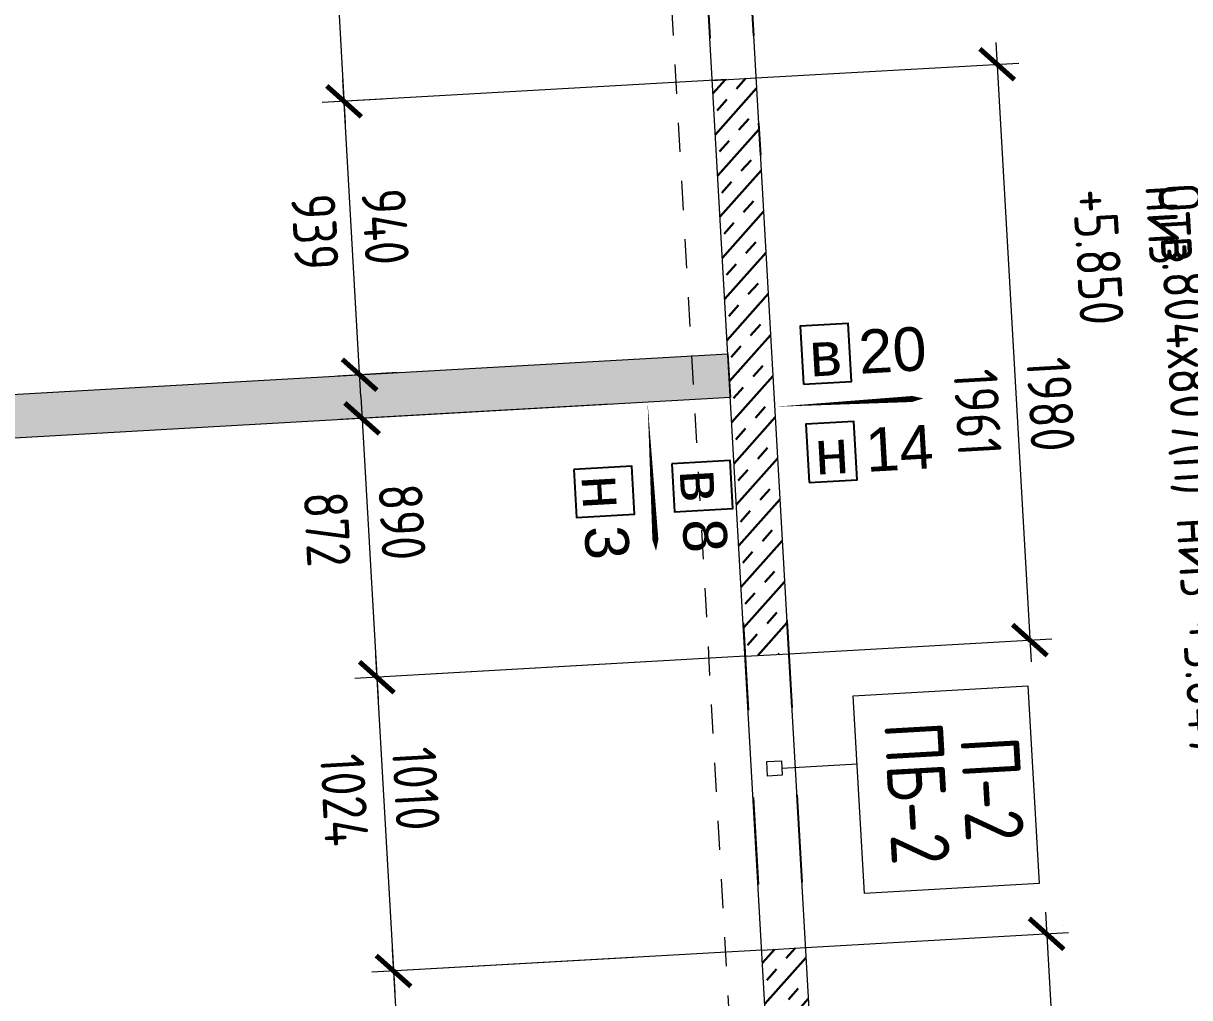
# Model space of a CAD drawing. Header units: metres. Extents: x 93803 to 107732, y 94484 to 125083.
# Drawn here: x 107722.557 to 107726.559, y 110805.748 to 110809.093 of the extents above; entities that cross this region are included whole.
import ezdxf
from ezdxf import colors
from ezdxf.entities.mleader import LeaderData, LeaderLine
from ezdxf.math import Vec2, Vec3

# ---------------------------------------------------------------- set-up
doc = ezdxf.new("R2010")
doc.units = ezdxf.units.M
doc.header["$PDMODE"] = 35
doc.header["$PDSIZE"] = 1
doc.linetypes.add('_ШПТ__20_т__2_5__Линия сетки', pattern=[25, 20, -2.5, 0, -2.5])
doc.linetypes.add('_ШТР__3__3__Скрыто', pattern=[6, 3, -3])
doc.layers.get('Defpoints').update_dxf_attribs({"color": 253})
for name, color, linetype, lineweight in [('0_Выноски текст', 7, 'Continuous', 18), ('Оси', 250, 'Continuous', 9), ('Размеры', 250, 'Continuous', 9), ('Стены', 7, 'Continuous', 18), ('Стены штриховка', 7, 'Continuous', 30)]:
    doc.layers.add(name, color=color, linetype=linetype, lineweight=lineweight)
for name, color, linetype in [('2023.10.30_В_ОТКЛОНЕНИЯ', 7, 'Continuous'), ('2023.10.30_Н_ОТКЛОНЕНИЯ', 7, 'Continuous'), ('_4-3_ маркировка на кладочных планах АР', 7, 'Continuous')]:
    doc.layers.add(name, color=color, linetype=linetype)
doc.styles.add('AxeAndPointZ', font='arial.ttf')
doc.styles.add('ГОСТ 2.304', font='CS_Gost2304.shx')
doc.styles.add('стиль1', font='isocpeur.ttf')
doc.dimstyles.new('невидим', dxfattribs={"dimscale": 100, "dimtxt": 1.5, "dimasz": 1.5, "dimexe": 0.3, "dimexo": 0, "dimgap": 0.5, "dimtad": 1, "dimdec": 0, "dimtxsty": 'ГОСТ 2.304', "dimblk": 'OBLIQUE', "dimcen": 2.5, "dimdle": 0.5, "dimse1": 1, "dimse2": 1, "dimsd1": 1, "dimsd2": 1, "dimadec": 0, "dimazin": 2, "dimtfac": 0.75, "dimtdec": 0, "dimtofl": 0, "dimtmove": 2, "dimatfit": 3, "dimfxl": 1, "dimtfill": 1, "dimtolj": 1, "dimlwd": 9, "dimlwe": 9, "dimarcsym": 1})
doc.dimstyles.new('СПДС', dxfattribs={"dimscale": 100, "dimtxt": 2, "dimasz": 1.5, "dimexe": 1, "dimexo": 0, "dimgap": 0.5, "dimtad": 1, "dimdec": 0, "dimtxsty": 'ГОСТ 2.304', "dimblk": 'ARCHTICK', "dimcen": 2.5, "dimdle": 1, "dimadec": 0, "dimazin": 2, "dimtfac": 0.75, "dimtdec": 0, "dimtmove": 1, "dimatfit": 3, "dimfxl": 1, "dimtfill": 1, "dimtolj": 1, "dimlwd": 9, "dimlwe": 9, "dimarcsym": 1})

# ---------------------------------------------------------------- blocks, each defined once
blk = doc.blocks.new('_ArchTick')
at = {"color": 0, "linetype": 'ByBlock', "const_width": 0.15}
blk.add_lwpolyline([(-0.5, -0.5), (0.5, 0.5)], dxfattribs=at)
blk = doc.blocks.new('*D4981')
at = {"layer": 'Defpoints', "color": 0, "ltscale": 75, "transparency": 16777216}
for p in [(35136.5, 6232), (34126.5, 6182), (35136.5, 4916.3)]:
    blk.add_point(p, dxfattribs=at)
at = {"layer": 'Размеры', "color": 0, "lineweight": 9, "ltscale": 75, "transparency": 16777216}
for p, q in [((35136.5, 6232), (35136.5, 4841.3)), ((34126.5, 6182), (34126.5, 4841.3)), ((34051.5, 4916.3), (35211.5, 4916.3))]:
    blk.add_line(p, q, dxfattribs=at)
at = {"layer": 'Размеры', "color": 0, "lineweight": 9, "ltscale": 75, "transparency": 16777216, "xscale": 112.5, "yscale": 112.5, "zscale": 112.5, "rotation": 180}
blk.add_blockref('_ArchTick', (34126.5, 4916.3), dxfattribs=at)
at = {"layer": 'Размеры', "color": 0, "lineweight": 9, "ltscale": 75, "transparency": 16777216, "xscale": 112.5, "yscale": 112.5, "zscale": 112.5}
blk.add_blockref('_ArchTick', (35136.5, 4916.3), dxfattribs=at)
at = {"layer": 'Размеры', "color": 0, "lineweight": 25, "ltscale": 75, "transparency": 16777216, "insert": (34596.5, 5028.8), "char_height": 150, "width": 186.231, "attachment_point": 5, "style": 'ГОСТ 2.304'}
blk.add_mtext('\\A1;1010', dxfattribs=at)
blk = doc.blocks.new('*D4982')
at = {"layer": 'Defpoints', "color": 0, "ltscale": 75, "transparency": 16777216}
for p in [(37116.5, 6182), (36226.5, 5770), (37116.5, 4916.3)]:
    blk.add_point(p, dxfattribs=at)
at = {"layer": 'Размеры', "color": 0, "lineweight": 9, "ltscale": 75, "transparency": 16777216}
for p, q in [((37116.5, 6182), (37116.5, 4841.3)), ((36226.5, 5770), (36226.5, 4841.3)), ((36151.5, 4916.3), (37191.5, 4916.3))]:
    blk.add_line(p, q, dxfattribs=at)
at = {"layer": 'Размеры', "color": 0, "lineweight": 9, "ltscale": 75, "transparency": 16777216, "xscale": 112.5, "yscale": 112.5, "zscale": 112.5, "rotation": 180}
blk.add_blockref('_ArchTick', (36226.5, 4916.3), dxfattribs=at)
at = {"layer": 'Размеры', "color": 0, "lineweight": 9, "ltscale": 75, "transparency": 16777216, "xscale": 112.5, "yscale": 112.5, "zscale": 112.5}
blk.add_blockref('_ArchTick', (37116.5, 4916.3), dxfattribs=at)
at = {"layer": 'Размеры', "color": 0, "lineweight": 25, "ltscale": 75, "transparency": 16777216, "insert": (36589, 5033.1), "char_height": 150, "width": 186.231, "attachment_point": 5, "style": 'ГОСТ 2.304'}
blk.add_mtext('\\A1;890', dxfattribs=at)
blk = doc.blocks.new('*D4983')
at = {"layer": 'Defpoints', "color": 0, "ltscale": 75, "transparency": 16777216}
for p in [(38126.5, 6182), (37116.5, 5840.5), (38126.5, 4916.3)]:
    blk.add_point(p, dxfattribs=at)
at = {"layer": 'Размеры', "color": 0, "lineweight": 9, "ltscale": 75, "transparency": 16777216}
for p, q in [((38126.5, 6182), (38126.5, 4841.3)), ((37116.5, 5840.5), (37116.5, 4841.3)), ((37041.5, 4916.3), (38201.5, 4916.3))]:
    blk.add_line(p, q, dxfattribs=at)
at = {"layer": 'Размеры', "color": 0, "lineweight": 9, "ltscale": 75, "transparency": 16777216, "xscale": 112.5, "yscale": 112.5, "zscale": 112.5, "rotation": 180}
blk.add_blockref('_ArchTick', (37116.5, 4916.3), dxfattribs=at)
at = {"layer": 'Размеры', "color": 0, "lineweight": 9, "ltscale": 75, "transparency": 16777216, "xscale": 112.5, "yscale": 112.5, "zscale": 112.5}
blk.add_blockref('_ArchTick', (38126.5, 4916.3), dxfattribs=at)
at = {"layer": 'Размеры', "color": 0, "lineweight": 25, "ltscale": 75, "transparency": 16777216, "insert": (37506.5, 5028.8), "char_height": 150, "width": 186.231, "attachment_point": 5, "style": 'ГОСТ 2.304'}
blk.add_mtext('\\A1;1010', dxfattribs=at)
blk = doc.blocks.new('*D4984')
at = {"layer": 'Defpoints', "color": 0, "ltscale": 75, "transparency": 16777216}
for p in [(39131.5, 5790), (38126.5, 5740.3), (39131.5, 4916.3)]:
    blk.add_point(p, dxfattribs=at)
at = {"layer": 'Размеры', "color": 0, "lineweight": 9, "ltscale": 75, "transparency": 16777216}
for p, q in [((39131.5, 5790), (39131.5, 4841.3)), ((38126.5, 5740.3), (38126.5, 4841.3)), ((38051.5, 4916.3), (39206.5, 4916.3))]:
    blk.add_line(p, q, dxfattribs=at)
at = {"layer": 'Размеры', "color": 0, "lineweight": 9, "ltscale": 75, "transparency": 16777216, "xscale": 112.5, "yscale": 112.5, "zscale": 112.5, "rotation": 180}
blk.add_blockref('_ArchTick', (38126.5, 4916.3), dxfattribs=at)
at = {"layer": 'Размеры', "color": 0, "lineweight": 9, "ltscale": 75, "transparency": 16777216, "xscale": 112.5, "yscale": 112.5, "zscale": 112.5}
blk.add_blockref('_ArchTick', (39131.5, 4916.3), dxfattribs=at)
at = {"layer": 'Размеры', "color": 0, "lineweight": 25, "ltscale": 75, "transparency": 16777216, "insert": (38508.2, 5031.9), "char_height": 150, "width": 186.231, "attachment_point": 5, "style": 'ГОСТ 2.304'}
blk.add_mtext('\\A1;1005', dxfattribs=at)
blk = doc.blocks.new('*D3674')
at = {"layer": 'Defpoints', "color": 0, "ltscale": 100, "transparency": 16777216}
for p in [(38126, 6272.4, 1025.8), (39131.5, 5923.3), (39131.5, 5032.5)]:
    blk.add_point(p, dxfattribs=at)
at = {"color": 0, "ltscale": 100, "transparency": 16777216, "insert": (38526.6, 4784.3), "char_height": 150, "attachment_point": 5, "style": 'ГОСТ 2.304', "bg_fill": 3, "box_fill_scale": 1.1, "bg_fill_color": 256, "bg_fill_true_color": 13158600, "bg_fill_transparency": 0}
blk.add_mtext('\\A1;1005', dxfattribs=at)
blk = doc.blocks.new('_Oblique')
at = {"color": 0, "linetype": 'ByBlock', "lineweight": -2}
blk.add_line((-0.5, -0.5), (0.5, 0.5), dxfattribs=at)
blk = doc.blocks.new('*D5003')
at = {"layer": 'Defpoints', "color": 0, "ltscale": 100, "transparency": 16777216}
for p in [(37101.7, 6272.4, 1041.5), (38126, 6272.4, 1025.8), (37101.7, 4649)]:
    blk.add_point(p, dxfattribs=at)
at = {"color": 0, "ltscale": 100, "transparency": 16777216, "insert": (37530.9, 4781.3), "char_height": 150, "attachment_point": 5, "style": 'ГОСТ 2.304', "bg_fill": 3, "box_fill_scale": 1.1, "bg_fill_color": 256, "bg_fill_true_color": 13158600, "bg_fill_transparency": 0}
blk.add_mtext('\\A1;1024', dxfattribs=at)
blk = doc.blocks.new('*D5005')
at = {"layer": 'Defpoints', "color": 0, "ltscale": 100, "transparency": 16777216}
for p in [(34125.5, 6281.3, 5140), (35141, 6279.8, 1394.2), (35141, 4673.3)]:
    blk.add_point(p, dxfattribs=at)
at = {"color": 0, "ltscale": 100, "transparency": 16777216, "insert": (34603.5, 4796.3), "char_height": 150, "attachment_point": 5, "style": 'ГОСТ 2.304', "bg_fill": 3, "box_fill_scale": 1.1, "bg_fill_color": 256, "bg_fill_true_color": 13158600, "bg_fill_transparency": 0}
blk.add_mtext('\\A1;1015', dxfattribs=at)
blk = doc.blocks.new('*D4914')
at = {"layer": 'Defpoints', "color": 0, "ltscale": 75, "transparency": 16777216}
for p in [(37116.5, 7161), (35136.5, 6332), (37116.5, 6332)]:
    blk.add_point(p, dxfattribs=at)
at = {"layer": 'Размеры', "color": 0, "lineweight": 9, "ltscale": 75, "transparency": 16777216}
for p, q in [((35136.5, 6332), (35136.5, 7236)), ((37116.5, 6332), (37116.5, 7236)), ((35061.5, 7161), (37191.5, 7161))]:
    blk.add_line(p, q, dxfattribs=at)
at = {"layer": 'Размеры', "color": 0, "lineweight": 9, "ltscale": 75, "transparency": 16777216, "xscale": 112.5, "yscale": 112.5, "zscale": 112.5, "rotation": 180}
blk.add_blockref('_ArchTick', (35136.5, 7161), dxfattribs=at)
at = {"layer": 'Размеры', "color": 0, "lineweight": 9, "ltscale": 75, "transparency": 16777216, "xscale": 112.5, "yscale": 112.5, "zscale": 112.5}
blk.add_blockref('_ArchTick', (37116.5, 7161), dxfattribs=at)
at = {"layer": 'Размеры', "color": 0, "lineweight": 25, "ltscale": 75, "transparency": 16777216, "insert": (36312.8, 7277.8), "char_height": 150, "attachment_point": 5, "style": 'ГОСТ 2.304'}
blk.add_mtext('\\A1;1980', dxfattribs=at)
blk = doc.blocks.new('*D4919')
at = {"layer": 'Defpoints', "color": 0, "ltscale": 75, "transparency": 16777216}
for p in [(39326.5, 7161), (38126.5, 6332), (39326.5, 6332)]:
    blk.add_point(p, dxfattribs=at)
at = {"layer": 'Размеры', "color": 0, "lineweight": 9, "ltscale": 75, "transparency": 16777216}
for p, q in [((38126.5, 6332), (38126.5, 7236)), ((39326.5, 6332), (39326.5, 7236)), ((38051.5, 7161), (39401.5, 7161))]:
    blk.add_line(p, q, dxfattribs=at)
at = {"layer": 'Размеры', "color": 0, "lineweight": 9, "ltscale": 75, "transparency": 16777216, "xscale": 112.5, "yscale": 112.5, "zscale": 112.5, "rotation": 180}
blk.add_blockref('_ArchTick', (38126.5, 7161), dxfattribs=at)
at = {"layer": 'Размеры', "color": 0, "lineweight": 9, "ltscale": 75, "transparency": 16777216, "xscale": 112.5, "yscale": 112.5, "zscale": 112.5}
blk.add_blockref('_ArchTick', (39326.5, 7161), dxfattribs=at)
at = {"layer": 'Размеры', "color": 0, "lineweight": 25, "ltscale": 75, "transparency": 16777216, "insert": (38806, 7279.3), "char_height": 150, "attachment_point": 5, "style": 'ГОСТ 2.304'}
blk.add_mtext('\\A1;1200', dxfattribs=at)
blk = doc.blocks.new('_DOTSMALL')
at = {"color": 0, "linetype": 'ByBlock', "const_width": 0.5}
blk.add_lwpolyline([(-0.0625, 0, 1), (0.0625, 0, 1)], format="xyb", close=True, dxfattribs=at)
blk = doc.blocks.new('*D3675')
at = {"layer": 'Defpoints', "color": 0, "transparency": 16777216}
for p in [(37101.8, 6472.4), (35141.1, 6279.6, 5370), (37101.8, 6272.3, 5018)]:
    blk.add_point(p, dxfattribs=at)
at = {"color": 0, "transparency": 16777216, "insert": (36326.1, 7026.3), "char_height": 150, "attachment_point": 5, "style": 'ГОСТ 2.304', "bg_fill": 3, "box_fill_scale": 1.1, "bg_fill_color": 256, "bg_fill_true_color": 13158600, "bg_fill_transparency": 0}
blk.add_mtext('\\A1;1961', dxfattribs=at)
blk = doc.blocks.new('*D4542')
at = {"layer": 'Defpoints', "color": 0, "ltscale": 75, "transparency": 16777216}
for p in [(35136.5, 5046.9), (36076.5, 5046.9), (35136.5, 4916.3)]:
    blk.add_point(p, dxfattribs=at)
at = {"layer": 'Размеры', "color": 0, "lineweight": 9, "ltscale": 75, "transparency": 16777216}
for p, q in [((35136.5, 5046.9), (35136.5, 4841.3)), ((36076.5, 5046.9), (36076.5, 4841.3)), ((36151.5, 4916.3), (35061.5, 4916.3))]:
    blk.add_line(p, q, dxfattribs=at)
at = {"layer": 'Размеры', "color": 0, "lineweight": 9, "ltscale": 75, "transparency": 16777216, "xscale": 112.5, "yscale": 112.5, "zscale": 112.5, "rotation": 180}
blk.add_blockref('_ArchTick', (35136.5, 4916.3), dxfattribs=at)
at = {"layer": 'Размеры', "color": 0, "lineweight": 9, "ltscale": 75, "transparency": 16777216, "xscale": 112.5, "yscale": 112.5, "zscale": 112.5}
blk.add_blockref('_ArchTick', (36076.5, 4916.3), dxfattribs=at)
at = {"layer": 'Размеры', "color": 0, "lineweight": 25, "ltscale": 75, "transparency": 16777216, "insert": (35573.8, 5033.1), "char_height": 150, "attachment_point": 5, "style": 'ГОСТ 2.304'}
blk.add_mtext('\\A1;940', dxfattribs=at)
blk = doc.blocks.new('*D3673')
at = {"layer": 'Defpoints', "color": 0, "transparency": 16777216}
for p in [(35141, 6279.8, 1394.2), (36079.7, 5258.7, 3942), (35141, 4643.5)]:
    blk.add_point(p, dxfattribs=at)
at = {"color": 0, "transparency": 16777216, "insert": (35578.4, 4791.1), "char_height": 150, "attachment_point": 5, "style": 'ГОСТ 2.304', "bg_fill": 3, "box_fill_scale": 1.1, "bg_fill_color": 256, "bg_fill_true_color": 13158600, "bg_fill_transparency": 0}
blk.add_mtext('\\A1;939', dxfattribs=at)
blk = doc.blocks.new('*D4943')
at = {"layer": 'Defpoints', "color": 0, "transparency": 16777216}
for p in [(37101.7, 6272.4, 1041.5), (36229.7, 5258.7, 3942), (37101.7, 4642.4)]:
    blk.add_point(p, dxfattribs=at)
at = {"color": 0, "transparency": 16777216, "insert": (36599.3, 4775.3), "char_height": 150, "attachment_point": 5, "style": 'ГОСТ 2.304', "bg_fill": 3, "box_fill_scale": 1.1, "bg_fill_color": 256, "bg_fill_true_color": 13158600, "bg_fill_transparency": 0}
blk.add_mtext('\\A1;872', dxfattribs=at)
blk = doc.blocks.new('34433')
at = {"layer": '0_Выноски текст', "linetype": 'ByBlock', "lineweight": -2}
blk.add_line((38099.8, 7220.9, 3965), (38099.4, 7220.9, 3965), dxfattribs=at)
at = {"layer": 'Оси', "linetype": '_ШПТ__20_т__2_5__Линия сетки'}
blk.add_line((14075.1, 6057), (46878.1, 6057), dxfattribs=at)
at = {"layer": 'Стены'}
blk.add_lwpolyline([(36076.5, 6182), (36226.5, 6182), (36226.5, -73), (36076.5, -73)], close=True, dxfattribs=at)
at = {"layer": '0_Выноски текст', "insert": (35582.4, 7837.1, 3965), "char_height": 150, "width": 3203.321, "attachment_point": 1, "style": 'ГОСТ 2.304'}
blk.add_mtext('Отв.804х807(h) низ +5.847', dxfattribs=at)
at = {"layer": 'Размеры', "color": 0, "lineweight": 25, "ltscale": 75}
for base, p1, p2, picture, middle in [((37116.5, 7161), (35136.5, 6332), (37116.5, 6332), '*D4914', (36312.8, 7161)), ((39326.5, 7161), (38126.5, 6332), (39326.5, 6332), '*D4919', (38806, 7161)), ((35136.5, 4916.3), (34126.5, 6182), (35136.5, 6232), '*D4981', (34596.5, 4916.3)), ((37116.5, 4916.3), (36226.5, 5770), (37116.5, 6182), '*D4982', (36589, 4916.3)), ((38126.5, 4916.3), (37116.5, 5840.5), (38126.5, 6182), '*D4983', (37506.5, 4916.3)), ((39131.5, 4916.3), (38126.5, 5740.3), (39131.5, 5790), '*D4984', (38508.2, 4916.3))]:
    dim = blk.add_linear_dim(base=base, p1=p1, p2=p2, dimstyle='СПДС', override={"dimscale": 75, "dimtfill": 0}, dxfattribs=at)
    dim.commit()
    dim.dimension.update_dxf_attribs({"geometry": picture, "text_midpoint": middle, "dimtype": 160})
at = {"layer": '0_Выноски текст'}
ml = blk.add_multileader_mtext('Standard', dxfattribs=at)
ml.set_content('Отв.800х800(h) низ +5.850', color=256, style='ГОСТ 2.304')
ml.set_leader_properties()
ml.set_arrow_properties(name='DOTSMALL')
ml.build(insert=Vec2(0, 0))
ml.multileader.update_dxf_attribs({"text_left_attachment_type": 6, "text_right_attachment_type": 6, "dogleg_length": 0.36, "arrow_head_size": 100})
ctx = ml.context
ctx.base_point, ctx.char_height, ctx.arrow_head_size, ctx.landing_gap_size, ctx.plane_origin = Vec3(35567.4, 7865.1, 3965), 150, 100, 15, Vec3(36432.4, 8714.2, 3965)
ctx.left_attachment, ctx.right_attachment = 6, 6
notes = []
notes.append((ctx, [(1, (1, 1, 0), (38076.5, 7865.1, 3965), (-1, 0), 0.36, [(0, [(38288.2, 8243, 3965)], 0, [])])]))
ctx.mtext.insert, ctx.mtext.width, ctx.mtext.flow_direction = Vec3(35582.4, 8045.1, 3965), 3203.321, 5
for ctx, leaders in notes:
    for number, flags, end, landing, length, lines in leaders:
        leader = LeaderData()
        leader.index, (leader.has_last_leader_line, leader.has_dogleg_vector, leader.attachment_direction) = number, flags
        leader.last_leader_point, leader.dogleg_vector, leader.dogleg_length = Vec3(end), Vec3(landing), length
        for number, points, colour, breaks in lines:
            line = LeaderLine()
            line.index, line.vertices, line.color, line.breaks = number, Vec3.list(points), colors.encode_raw_color(colour), breaks
            leader.lines.append(line)
        ctx.leaders.append(leader)
at = {"ltscale": 100}
for base, p1, p2, picture, middle, dimtype in [((35140.974, 4673.3448), (34125.5326, 6281.2531, 5140), (35140.974, 6279.7925, 1394.2), '*D5005', (34603.4601, 4796.3219), 160), ((39131.4592, 5032.496), (38125.9881, 6272.4257, 1025.8), (39131.4592, 5923.2699), '*D3674', (38526.5744, 4784.2561), 128)]:
    dim = blk.add_linear_dim(base=base, p1=p1, p2=p2, dimstyle='невидим', dxfattribs=at)
    dim.commit()
    dim.dimension.update_dxf_attribs({"geometry": picture, "text_midpoint": middle, "dimtype": dimtype})
at = {"layer": 'Стены'}
blk.add_lwpolyline([(35136.5, 6182), (35136.5, 6332)], dxfattribs=at)
at = {"ltscale": 100}
dim = blk.add_linear_dim(base=(37101.7, 4649), p1=(38126, 6272.4, 1025.8), p2=(37101.7, 6272.4, 1041.5), dimstyle='невидим', dxfattribs=at)
dim.commit()
dim.dimension.update_dxf_attribs({"geometry": '*D5003', "text_midpoint": (37530.9, 4781.3), "dimtype": 160})
at = {"layer": 'Размеры', "color": 0, "lineweight": 25, "ltscale": 75}
dim = blk.add_linear_dim(base=(35136.5, 4916.3), p1=(36076.5, 5046.9), p2=(35136.5, 5046.9), dimstyle='СПДС', override={"dimscale": 75, "dimtfill": 0}, dxfattribs=at)
dim.commit()
dim.dimension.update_dxf_attribs({"geometry": '*D4542', "text_midpoint": (35573.8, 4916.3), "dimtype": 128})
at = {"layer": 'Стены штриховка'}
h = blk.add_hatch(dxfattribs=at)
h.set_pattern_fill('ASHLER', color=256, scale=200, angle=270, pattern_type=2)
h.set_pattern_definition([(315, (-73058.45, 379.79), (70.71068, 70.71068), []), (315, (-72987.75, 379.79), (70.71068, 70.71068), [50, -50])])
h.paths.add_polyline_path([(37116.5, 6332), (35136.5, 6332), (35136.5, 6182), (37116.5, 6182)])
h = blk.add_hatch(dxfattribs=at)
h.set_pattern_fill('ASHLER', color=256, scale=200, angle=270, pattern_type=2)
h.set_pattern_definition([(315, (-70068.45, 379.79), (70.71068, 70.71068), []), (315, (-69997.75, 379.79), (70.71068, 70.71068), [50, -50])])
h.paths.add_polyline_path([(39326.5, 6332), (38126.5, 6332), (38126.5, 6182), (39326.5, 6182)])
at = {"layer": 'Стены штриховка', "lineweight": 30}
h = blk.add_hatch(dxfattribs=at)
h.set_pattern_fill('ASHLER', color=256, scale=200, angle=270, pattern_type=2)
h.set_pattern_definition([(315, (-90143.53, 379.79), (70.71068, 70.71068), []), (315, (-90072.83, 379.79), (70.71068, 70.71068), [50, -50])])
h.paths.add_polyline_path([(42246.5, 3052), (39546.5, 3052), (39546.5, 2752), (42246.5, 2752)])
h.paths.add_polyline_path([(36226.5, 6182), (36076.5, 6182), (36076.5, -73), (36226.5, -73)])
h.paths.add_polyline_path([(33016.5, 6182), (32866.5, 6182), (32866.5, -60.5), (33016.5, -60.5)])
h.paths.add_polyline_path([(30106.5, 6182), (29956.5, 6182), (29956.5, -73), (30106.5, -73)])
h.paths.add_polyline_path([(27426.5, 6176), (27276.5, 6176), (27276.5, -73), (27426.5, -73)])
h.paths.add_polyline_path([(24246.5, 6176), (24096.5, 6176), (24096.5, -73), (24246.5, -73)])
h.paths.add_polyline_path([(21016.5, 6182), (20866.5, 6182), (20866.5, -60.5), (21016.5, -60.5)])
h.paths.add_polyline_path([(32928.9, 5315.6), (32915.1, 5424.7), (32915.1, 5719.1), (32928.9, 5610)], flags=16)
at = {"layer": 'Стены'}
blk.add_lwpolyline([(18031.5, 6332), (39326.5, 6332), (39326.5, 6182), (18031.5, 6182)], close=True, dxfattribs=at)
for points in [[(37116.5, 6182), (37116.5, 6332)], [(38126.5, 6182), (38126.5, 6332)]]:
    blk.add_lwpolyline(points, dxfattribs=at)
dim = blk.add_linear_dim(base=(37101.8, 6472.4), p1=(35141.1, 6279.6, 5370), p2=(37101.8, 6272.3, 5018), dimstyle='невидим')
dim.commit()
dim.dimension.update_dxf_attribs({"geometry": '*D3675', "text_midpoint": (36326.1, 7026.3), "dimtype": 128})
for base, p1, p2, picture, middle, dimtype in [((35141, 4643.5), (36079.7, 5258.7, 3942), (35141, 6279.8, 1394.2), '*D3673', (35578.4, 4791.1), 128), ((37101.7, 4642.4), (36229.7, 5258.7, 3942), (37101.7, 6272.4, 1041.5), '*D4943', (36599.3, 4775.3), 160)]:
    dim = blk.add_linear_dim(base=base, p1=p1, p2=p2, dimstyle='невидим')
    dim.commit()
    dim.dimension.update_dxf_attribs({"geometry": picture, "text_midpoint": middle, "dimtype": dimtype})

msp = doc.modelspace()

# ---------------------------------------------------------------- block references
at = {"xscale": 0.001, "yscale": 0.001, "zscale": 0.001, "rotation": 273.2530497410625}
msp.add_blockref('34433', (107716.7554, 110843.6261), dxfattribs=at)

# ---------------------------------------------------------------- next in the draw order: linework, layer by layer
at = {"linetype": '_ШТР__3__3__Скрыто', "ltscale": 0.1}
for p, q in [((107724.862, 110809.9404), (107724.9193, 110808.932)), ((107725.0117, 110809.9489), (107725.0861, 110808.641)), ((107725.0271, 110807.0351), (107725.0844, 110806.0267)), ((107725.1769, 110807.0436), (107725.2342, 110806.0352))]:
    msp.add_line(p, q, dxfattribs=at)
at = {"layer": '2023.10.30_В_ОТКЛОНЕНИЯ'}
for points in [[(107725.2346, 110807.8539), (107725.3993, 110807.8633), (107725.388, 110808.0629), (107725.2233, 110808.0535), (107725.2346, 110807.8539)], [(107724.7826, 110807.581), (107724.792, 110807.4163), (107724.9916, 110807.4276), (107724.9823, 110807.5924), (107724.7826, 110807.581)]]:
    msp.add_lwpolyline(points, dxfattribs=at)
for points in [[(107725.1352, 110807.7767, 0, 0, 0), (107725.6457, 110807.8058, 0, 0.1091, 0), (107725.4415, 110807.7941, 0.0205, 0.0205, 0), (107725.1352, 110807.7767, 0, 0, 0)], [(107724.6991, 110807.7927, 0, 0, 0), (107724.7281, 110807.2821, 0, 0.1091, 0), (107724.7165, 110807.4864, 0.0205, 0.0205, 0), (107724.6991, 110807.7927, 0, 0, 0)]]:
    msp.add_lwpolyline(points, format="xyseb", dxfattribs=at)
at = {"layer": '2023.10.30_Н_ОТКЛОНЕНИЯ'}
for points in [[(107725.1352, 110807.7767, 0, 0, 0), (107725.6457, 110807.8058, 0, 0.1091, 0), (107725.4415, 110807.7941, 0.0205, 0.0205, 0), (107725.1352, 110807.7767, 0, 0, 0)], [(107724.6991, 110807.7927, 0, 0, 0), (107724.7281, 110807.2821, 0, 0.1091, 0), (107724.7165, 110807.4864, 0.0205, 0.0205, 0), (107724.6991, 110807.7927, 0, 0, 0)]]:
    msp.add_lwpolyline(points, format="xyseb", dxfattribs=at)
for points in [[(107725.2538, 110807.5169), (107725.4185, 110807.5263), (107725.4072, 110807.726), (107725.2424, 110807.7166), (107725.2538, 110807.5169)], [(107724.4457, 110807.5619), (107724.455, 110807.3971), (107724.6547, 110807.4085), (107724.6453, 110807.5732), (107724.4457, 110807.5619)]]:
    msp.add_lwpolyline(points, dxfattribs=at)
at = {"layer": '_4-3_ маркировка на кладочных планах АР', "color": 0, "linetype": 'Continuous', "lineweight": 0}
for p, q in [((107725.1084, 110806.5589), (107725.1583, 110806.5618)), ((107725.1112, 110806.509), (107725.1084, 110806.5589)), ((107725.1583, 110806.5618), (107725.1612, 110806.5118)), ((107725.1597, 110806.5368), (107725.4182, 110806.5515)), ((107725.1612, 110806.5118), (107725.1112, 110806.509))]:
    msp.add_line(p, q, dxfattribs=at)
msp.add_lwpolyline([(107726.004, 110806.8191), (107726.0426, 110806.1401), (107725.4435, 110806.106), (107725.4049, 110806.7851)], close=True, dxfattribs=at)

# ---------------------------------------------------------------- next in the draw order: texts
at = {"layer": '2023.10.30_В_ОТКЛОНЕНИЯ', "style": 'AxeAndPointZ'}
for s, rotation, p in [('в 20', 3.253, (107725.2582, 110807.8803)), ('в 8', 273.253, (107724.809, 110807.5575))]:
    msp.add_text(s, height=0.15, rotation=rotation, dxfattribs=at).set_placement(p)
at = {"layer": '2023.10.30_Н_ОТКЛОНЕНИЯ', "style": 'AxeAndPointZ'}
for s, rotation, p in [('н 14', 3.253, (107725.2773, 110807.5433)), ('н 3', 273.253, (107724.4721, 110807.5383))]:
    msp.add_text(s, height=0.15, rotation=rotation, dxfattribs=at).set_placement(p)
at = {"layer": '_4-3_ маркировка на кладочных планах АР', "color": 0, "lineweight": 5, "char_height": 0.2, "attachment_point": 2, "rotation": 273.253, "style": 'стиль1'}
for s, insert in [('\\A1;\\pxqc,t0,20;{\\W0.8;ПБ-2 \\H0.66x;\\S^  ;\\S^  ;}', (107725.7308, 110806.3383)), ('\\A1;\\pxqc,t0,20;{\\W0.8;П-2 \\H0.66x;\\S^  ;\\S^  ;}', (107725.9885, 110806.3529))]:
    msp.add_mtext(s, dxfattribs=dict(at, insert=insert))

doc.saveas('drawing.dxf')
